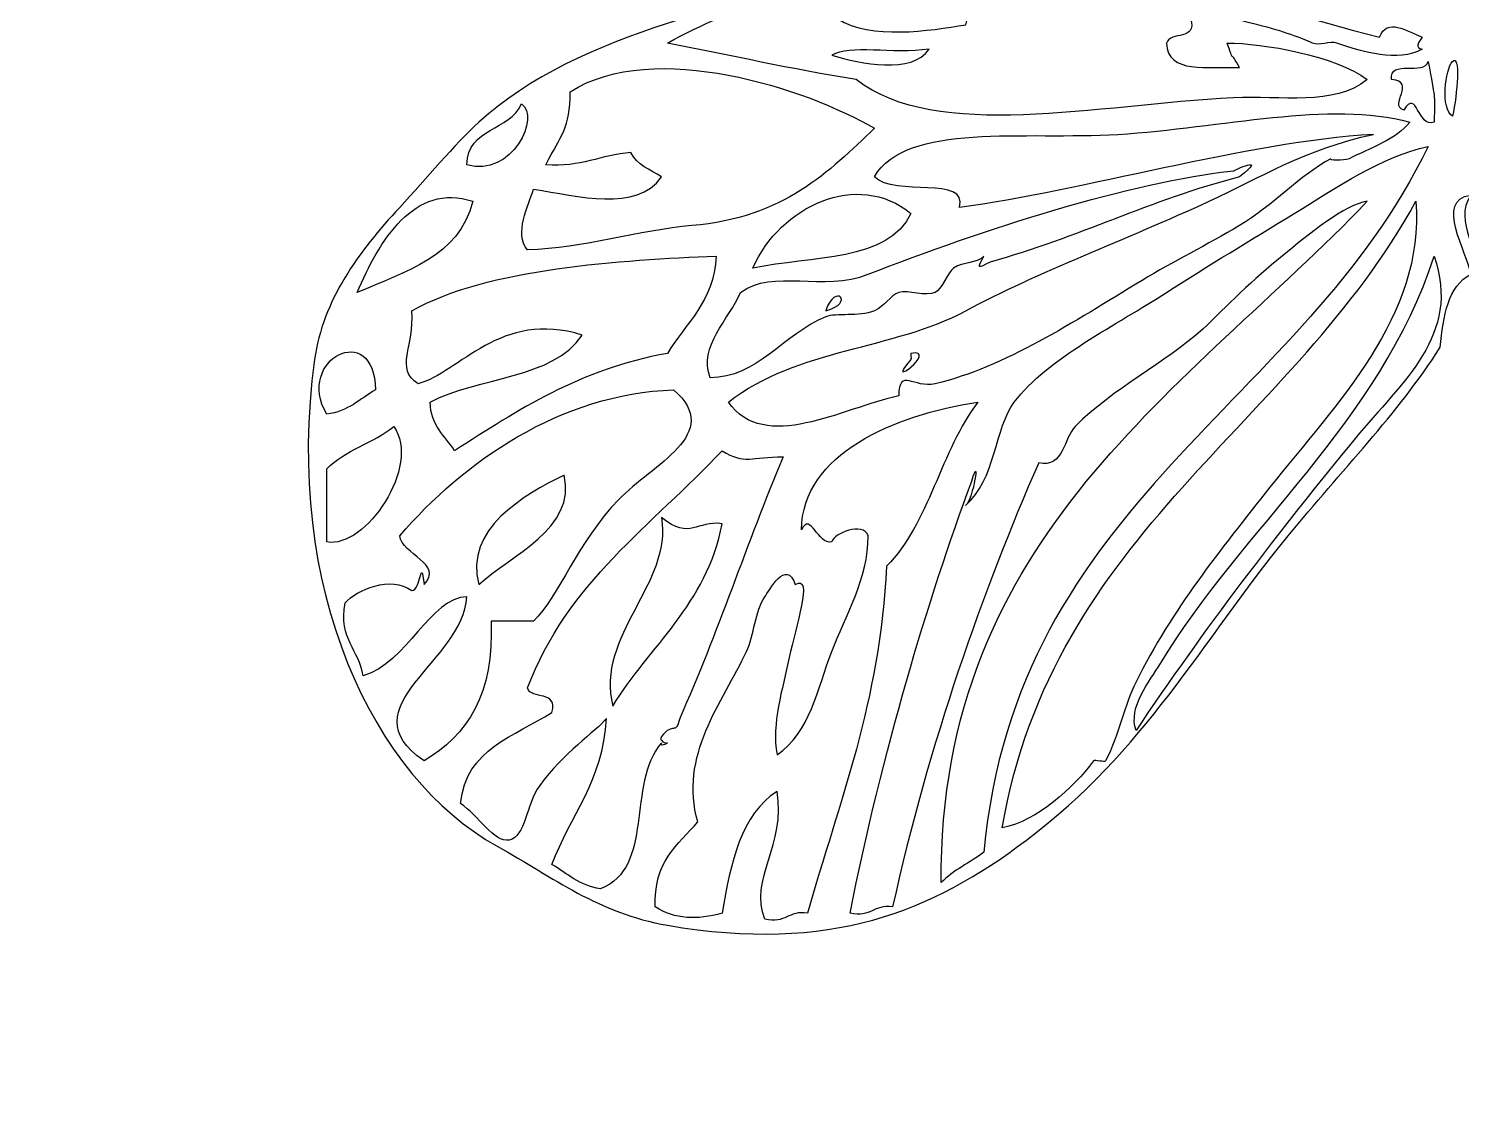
# Model space of a CAD drawing. Header units: centimetres. Extents: x -64 to 65, y -66 to 66.
# Drawn here: x -13.199 to -10.832, y -58.206 to -56.413 of the extents above; entities that cross this region are included whole.
import ezdxf

# ---------------------------------------------------------------- set-up
doc = ezdxf.new("R2010")
doc.units = ezdxf.units.CM
doc.header["$MEASUREMENT"] = 0
doc.layers.add('Layer 1', color=7, linetype='Continuous')

msp = doc.modelspace()

# ---------------------------------------------------------------- linework, layer by layer
at = {"layer": 'Layer 1'}
for points, knots in [([(-9.84208, -56.31611), (-9.45484, -56.40792), (-9.11233, -56.54447), (-8.94763, -56.8588), (-8.94763, -56.8588), (-9.017, -56.82099), (-9.01595, -56.7127), (-9.13858, -56.72815), (-9.13858, -56.72815), (-9.12022, -56.83369), (-9.022, -56.85946), (-8.92752, -56.88896), (-8.92752, -56.88896), (-8.87902, -56.96333), (-8.8764, -57.15444), (-8.88733, -57.29097), (-8.88733, -57.29097), (-8.90911, -57.56405), (-9.0537, -57.74026), (-9.23907, -57.84374), (-9.23907, -57.84374), (-9.29902, -57.87716), (-9.4296, -57.92431), (-9.52048, -57.93415), (-9.52048, -57.93415), (-9.8864, -57.97386), (-10.16815, -57.72415), (-10.31442, -57.47184), (-10.31442, -57.47184), (-10.27912, -57.50356), (-10.2592, -57.55066), (-10.22396, -57.58241), (-10.22396, -57.58241), (-10.30498, -57.29497), (-10.59451, -57.12886), (-10.68624, -56.81866), (-10.68624, -56.81866), (-10.71444, -56.83464), (-10.67216, -56.86382), (-10.68624, -56.89901), (-10.68624, -56.89901), (-10.71066, -56.89327), (-10.6815, -56.83398), (-10.71643, -56.83871), (-10.71643, -56.83871), (-10.77048, -56.89443), (-10.6864, -56.97473), (-10.71643, -57.04974), (-10.71643, -57.04974), (-10.7181, -57.05381), (-10.73664, -57.06083), (-10.73654, -57.05985), (-10.73654, -57.05985), (-10.74482, -57.11787), (-10.72257, -57.21476), (-10.72646, -57.29099), (-10.72646, -57.29099), (-10.72889, -57.33803), (-10.74805, -57.38907), (-10.74657, -57.42161), (-10.74657, -57.42161), (-10.74382, -57.48146), (-10.70807, -57.55284), (-10.71643, -57.62264), (-10.71643, -57.62264), (-10.72172, -57.6668), (-10.75858, -57.68027), (-10.74657, -57.70299), (-10.74657, -57.70299), (-10.74284, -57.72887), (-10.78007, -57.77467), (-10.81692, -57.75323), (-10.81692, -57.75323), (-10.80816, -57.72402), (-10.80187, -57.74193), (-10.77673, -57.74323), (-10.77673, -57.74323), (-10.80189, -57.5912), (-10.75583, -57.44504), (-10.79681, -57.30101), (-10.79681, -57.30101), (-10.78004, -57.24981), (-10.77451, -57.07588), (-10.78676, -56.99952), (-10.78676, -56.99952), (-10.78634, -57.0023), (-10.80372, -56.91649), (-10.80687, -56.96936), (-10.80687, -56.96936), (-10.80928, -56.92798), (-10.7938, -56.88633), (-10.79682, -56.83871), (-10.79682, -56.83871), (-10.80063, -56.77973), (-10.84672, -56.73298), (-10.81693, -56.688), (-10.81693, -56.688), (-10.87808, -56.69543), (-10.82164, -56.78367), (-10.81693, -56.81865), (-10.81693, -56.81865), (-10.85466, -56.83781), (-10.86223, -56.88723), (-10.86717, -56.93922), (-10.86717, -56.93922), (-10.93739, -57.04902), (-11.03142, -57.14406), (-11.11844, -57.25074), (-11.11844, -57.25074), (-11.26565, -57.43134), (-11.3532, -57.60406), (-11.55053, -57.75321), (-11.55053, -57.75321), (-11.70671, -57.87129), (-11.87353, -57.94061), (-12.14351, -57.89392), (-12.14351, -57.89392), (-12.25839, -57.87405), (-12.33068, -57.81552), (-12.42484, -57.7633), (-12.42484, -57.7633), (-12.62907, -57.65006), (-12.77867, -57.3379), (-12.72636, -56.95928), (-12.72636, -56.95928), (-12.71281, -56.86133), (-12.65365, -56.7809), (-12.58571, -56.70801), (-12.58571, -56.70801), (-12.5406, -56.65967), (-12.49641, -56.60493), (-12.45503, -56.56736), (-12.45503, -56.56736), (-12.28826, -56.41586), (-12.01624, -56.37091), (-11.78169, -56.30603), (-11.78169, -56.30603), (-11.83334, -56.27068), (-11.90406, -56.28055), (-11.96261, -56.27589), (-11.96261, -56.27589), (-12.15417, -56.26078), (-12.41955, -56.25729), (-12.54551, -56.16535), (-12.54551, -56.16535), (-12.56811, -56.14881), (-12.59954, -56.10193), (-12.63594, -56.05475), (-12.63594, -56.05475), (-12.67378, -56.00575), (-12.72428, -55.96111), (-12.74648, -55.9141), (-12.74648, -55.9141), (-12.76812, -55.8683), (-12.77323, -55.808), (-12.7967, -55.75329), (-12.7967, -55.75329), (-12.81498, -55.7108), (-12.84972, -55.66704), (-12.86708, -55.62267), (-12.86708, -55.62267), (-12.89425, -55.55314), (-12.89272, -55.4713), (-12.9173, -55.40156), (-12.9173, -55.40156), (-12.94212, -55.33139), (-12.99503, -55.26345), (-13.02784, -55.19048), (-13.02784, -55.19048), (-13.06139, -55.11603), (-13.09269, -55.04096), (-13.14846, -54.9895), (-13.14846, -54.9895), (-13.19857, -54.83602), (-13.19228, -54.66176), (-13.12835, -54.52722), (-13.12835, -54.52722), (-13.02339, -54.44581), (-12.95698, -54.36641), (-12.78667, -54.36641), (-12.78667, -54.36641), (-12.54048, -54.36641), (-12.2683, -54.52164), (-12.09325, -54.62774), (-12.09325, -54.62774), (-11.69717, -54.86772), (-11.41663, -55.22996), (-11.13847, -55.57241), (-11.13847, -55.57241), (-10.99163, -55.7532), (-10.84994, -55.94605), (-10.8269, -56.20553), (-10.8269, -56.20553), (-10.81198, -56.18958), (-10.76964, -56.19085), (-10.77673, -56.22564), (-10.77673, -56.22564), (-10.68151, -56.14182), (-10.69384, -56.01635), (-10.65611, -55.91412), (-10.65611, -55.91412), (-10.62026, -55.81691), (-10.55168, -55.73846), (-10.48527, -55.65279), (-10.48527, -55.65279), (-10.22968, -55.32325), (-9.9515, -54.9839), (-9.59079, -54.73828), (-9.59079, -54.73828), (-9.40217, -54.60985), (-9.19077, -54.46769), (-8.96772, -54.41671), (-8.96772, -54.41671), (-8.90896, -54.40327), (-8.83524, -54.39557), (-8.78682, -54.3966), (-8.78682, -54.3966), (-8.48094, -54.40303), (-8.35621, -54.69992), (-8.45514, -54.98953), (-8.45514, -54.98953), (-8.46914, -55.03043), (-8.50546, -55.05893), (-8.52555, -55.1001), (-8.52555, -55.1001), (-8.55286, -55.15627), (-8.55471, -55.22631), (-8.57579, -55.27092), (-8.57579, -55.27092), (-8.59553, -55.31288), (-8.63934, -55.34508), (-8.65614, -55.39154), (-8.65614, -55.39154), (-8.68577, -55.47361), (-8.67892, -55.56191), (-8.70638, -55.63271), (-8.70638, -55.63271), (-8.73617, -55.70949), (-8.7938, -55.77879), (-8.827, -55.86388), (-8.827, -55.86388), (-8.83928, -55.89542), (-8.83436, -55.93127), (-8.84711, -55.95434), (-8.84711, -55.95434), (-8.86799, -55.99215), (-8.92119, -56.03215), (-8.95763, -56.07496), (-8.95763, -56.07496), (-8.99549, -56.11941), (-9.02685, -56.17246), (-9.05815, -56.19556), (-9.05815, -56.19556), (-9.24901, -56.33625), (-9.58363, -56.24184), (-9.84208, -56.31611)], [0, 0, 0, 0, 0.0153846, 0.0153846, 0.0153846, 0.0153846, 0.0307692, 0.0307692, 0.0307692, 0.0307692, 0.0461538, 0.0461538, 0.0461538, 0.0461538, 0.0615385, 0.0615385, 0.0615385, 0.0615385, 0.0769231, 0.0769231, 0.0769231, 0.0769231, 0.0923077, 0.0923077, 0.0923077, 0.0923077, 0.1076923, 0.1076923, 0.1076923, 0.1076923, 0.1230769, 0.1230769, 0.1230769, 0.1230769, 0.1384615, 0.1384615, 0.1384615, 0.1384615, 0.1538462, 0.1538462, 0.1538462, 0.1538462, 0.1692308, 0.1692308, 0.1692308, 0.1692308, 0.1846154, 0.1846154, 0.1846154, 0.1846154, 0.2, 0.2, 0.2, 0.2, 0.2153846, 0.2153846, 0.2153846, 0.2153846, 0.2307692, 0.2307692, 0.2307692, 0.2307692, 0.2461538, 0.2461538, 0.2461538, 0.2461538, 0.2615385, 0.2615385, 0.2615385, 0.2615385, 0.2769231, 0.2769231, 0.2769231, 0.2769231, 0.2923077, 0.2923077, 0.2923077, 0.2923077, 0.3076923, 0.3076923, 0.3076923, 0.3076923, 0.3230769, 0.3230769, 0.3230769, 0.3230769, 0.3384615, 0.3384615, 0.3384615, 0.3384615, 0.3538462, 0.3538462, 0.3538462, 0.3538462, 0.3692308, 0.3692308, 0.3692308, 0.3692308, 0.3846154, 0.3846154, 0.3846154, 0.3846154, 0.4, 0.4, 0.4, 0.4, 0.4153846, 0.4153846, 0.4153846, 0.4153846, 0.4307692, 0.4307692, 0.4307692, 0.4307692, 0.4461538, 0.4461538, 0.4461538, 0.4461538, 0.4615385, 0.4615385, 0.4615385, 0.4615385, 0.4769231, 0.4769231, 0.4769231, 0.4769231, 0.4923077, 0.4923077, 0.4923077, 0.4923077, 0.5076923, 0.5076923, 0.5076923, 0.5076923, 0.5230769, 0.5230769, 0.5230769, 0.5230769, 0.5384615, 0.5384615, 0.5384615, 0.5384615, 0.5538462, 0.5538462, 0.5538462, 0.5538462, 0.5692308, 0.5692308, 0.5692308, 0.5692308, 0.5846154, 0.5846154, 0.5846154, 0.5846154, 0.6, 0.6, 0.6, 0.6, 0.6153846, 0.6153846, 0.6153846, 0.6153846, 0.6307692, 0.6307692, 0.6307692, 0.6307692, 0.6461538, 0.6461538, 0.6461538, 0.6461538, 0.6615385, 0.6615385, 0.6615385, 0.6615385, 0.6769231, 0.6769231, 0.6769231, 0.6769231, 0.6923077, 0.6923077, 0.6923077, 0.6923077, 0.7076923, 0.7076923, 0.7076923, 0.7076923, 0.7230769, 0.7230769, 0.7230769, 0.7230769, 0.7384615, 0.7384615, 0.7384615, 0.7384615, 0.7538462, 0.7538462, 0.7538462, 0.7538462, 0.7692308, 0.7692308, 0.7692308, 0.7692308, 0.7846154, 0.7846154, 0.7846154, 0.7846154, 0.8, 0.8, 0.8, 0.8, 0.8153846, 0.8153846, 0.8153846, 0.8153846, 0.8307692, 0.8307692, 0.8307692, 0.8307692, 0.8461538, 0.8461538, 0.8461538, 0.8461538, 0.8615385, 0.8615385, 0.8615385, 0.8615385, 0.8769231, 0.8769231, 0.8769231, 0.8769231, 0.8923077, 0.8923077, 0.8923077, 0.8923077, 0.9076923, 0.9076923, 0.9076923, 0.9076923, 0.9230769, 0.9230769, 0.9230769, 0.9230769, 0.9384615, 0.9384615, 0.9384615, 0.9384615, 0.9538462, 0.9538462, 0.9538462, 0.9538462, 0.9692308, 0.9692308, 0.9692308, 0.9692308, 1, 1, 1, 1]), ([(-11.76158, -56.26587), (-11.71951, -56.27804), (-11.66181, -56.26142), (-11.59079, -56.27592), (-11.59079, -56.27592), (-11.57489, -56.27682), (-11.58285, -56.30158), (-11.56057, -56.29605), (-11.56057, -56.29605), (-11.52146, -56.30137), (-11.45844, -56.29624), (-11.42995, -56.33621), (-11.42995, -56.33621), (-11.33766, -56.34658), (-11.25159, -56.38582), (-11.16867, -56.40656), (-11.16867, -56.40656), (-11.12599, -56.41722), (-11.09609, -56.42844), (-11.07816, -56.43672), (-11.07816, -56.43672), (-11.06713, -56.4418), (-11.04958, -56.43278), (-11.038, -56.43672), (-11.038, -56.43672), (-10.99519, -56.45143), (-10.93756, -56.46905), (-10.89729, -56.44677), (-10.89729, -56.44677), (-10.90943, -56.44465), (-10.90345, -56.43563), (-10.89729, -56.42666), (-10.89729, -56.42666), (-10.92258, -56.41666), (-10.95468, -56.39414), (-10.96764, -56.42666), (-10.96764, -56.42666), (-11.41997, -56.31913), (-11.94927, -55.97324), (-12.46508, -56.18547), (-12.46508, -56.18547), (-12.31115, -56.23119), (-12.01558, -56.26119), (-11.89226, -56.22569), (-11.89226, -56.22569), (-11.89242, -56.24683), (-11.8127, -56.26178), (-11.80177, -56.23574), (-11.80177, -56.23574), (-11.8023, -56.25304), (-11.79402, -56.26154), (-11.78166, -56.2659), (-11.78166, -56.2659), (-11.77772, -56.24862), (-11.79658, -56.24013), (-11.78166, -56.23574), (-11.78166, -56.23574), (-11.77586, -56.24436), (-11.77224, -56.26283), (-11.76158, -56.26587)], [0, 0, 0, 0, 0.0625, 0.0625, 0.0625, 0.0625, 0.125, 0.125, 0.125, 0.125, 0.1875, 0.1875, 0.1875, 0.1875, 0.25, 0.25, 0.25, 0.25, 0.3125, 0.3125, 0.3125, 0.3125, 0.375, 0.375, 0.375, 0.375, 0.4375, 0.4375, 0.4375, 0.4375, 0.5, 0.5, 0.5, 0.5, 0.5625, 0.5625, 0.5625, 0.5625, 0.625, 0.625, 0.625, 0.625, 0.6875, 0.6875, 0.6875, 0.6875, 0.75, 0.75, 0.75, 0.75, 0.8125, 0.8125, 0.8125, 0.8125, 0.875, 0.875, 0.875, 0.875, 1, 1, 1, 1]), ([(-11.27921, -56.39649), (-11.3751, -56.38736), (-11.48336, -56.34143), (-11.59078, -56.33619), (-11.59078, -56.33619), (-11.62364, -56.33458), (-11.68473, -56.31949), (-11.71135, -56.3563), (-11.71135, -56.3563), (-11.7391, -56.38149), (-11.63023, -56.35506), (-11.65105, -56.40654), (-11.65105, -56.40654), (-11.71087, -56.41614), (-11.8079, -56.43173), (-11.86211, -56.39649), (-11.86211, -56.39649), (-11.80604, -56.37503), (-11.75408, -56.39228), (-11.7214, -56.33619), (-11.7214, -56.33619), (-11.90036, -56.33145), (-12.03157, -56.37445), (-12.14354, -56.43671), (-12.14354, -56.43671), (-12.03972, -56.45692), (-11.93857, -56.47965), (-11.83199, -56.49701), (-11.83199, -56.49701), (-11.69861, -56.59975), (-11.43625, -56.53881), (-11.20887, -56.52712), (-11.20887, -56.52712), (-11.13005, -56.52315), (-11.04308, -56.5413), (-10.98781, -56.49701), (-10.98781, -56.49701), (-11.03917, -56.45788), (-11.16146, -56.43631), (-11.21895, -56.43671), (-11.21895, -56.43671), (-11.20752, -56.47179), (-11.21506, -56.44663), (-11.19882, -56.4769), (-11.19882, -56.4769), (-11.25063, -56.4751), (-11.31759, -56.48849), (-11.31944, -56.43671), (-11.31944, -56.43671), (-11.31308, -56.41623), (-11.26863, -56.43391), (-11.27921, -56.39649)], [0, 0, 0, 0, 0.0714286, 0.0714286, 0.0714286, 0.0714286, 0.1428571, 0.1428571, 0.1428571, 0.1428571, 0.2142857, 0.2142857, 0.2142857, 0.2142857, 0.2857143, 0.2857143, 0.2857143, 0.2857143, 0.3571429, 0.3571429, 0.3571429, 0.3571429, 0.4285714, 0.4285714, 0.4285714, 0.4285714, 0.5, 0.5, 0.5, 0.5, 0.5714286, 0.5714286, 0.5714286, 0.5714286, 0.6428571, 0.6428571, 0.6428571, 0.6428571, 0.7142857, 0.7142857, 0.7142857, 0.7142857, 0.7857143, 0.7857143, 0.7857143, 0.7857143, 0.8571429, 0.8571429, 0.8571429, 0.8571429, 1, 1, 1, 1]), ([(-12.30429, -56.51712), (-12.30403, -56.57827), (-12.31948, -56.58824), (-12.34451, -56.63774), (-12.34451, -56.63774), (-12.28625, -56.64237), (-12.25405, -56.62099), (-12.2038, -56.61763), (-12.2038, -56.61763), (-12.1943, -56.63824), (-12.17139, -56.64549), (-12.15356, -56.65779), (-12.15356, -56.65779), (-12.19457, -56.71692), (-12.29122, -56.68904), (-12.36464, -56.6779), (-12.36464, -56.6779), (-12.37316, -56.70555), (-12.39721, -56.75085), (-12.37469, -56.77842), (-12.37469, -56.77842), (-12.2832, -56.77585), (-12.18938, -56.74548), (-12.10331, -56.7382), (-12.10331, -56.7382), (-11.95075, -56.72534), (-11.87614, -56.64888), (-11.80182, -56.57739), (-11.80182, -56.57739), (-11.91392, -56.51177), (-12.16554, -56.42912), (-12.30429, -56.51712)], [0, 0, 0, 0, 0.1111111, 0.1111111, 0.1111111, 0.1111111, 0.2222222, 0.2222222, 0.2222222, 0.2222222, 0.3333333, 0.3333333, 0.3333333, 0.3333333, 0.4444444, 0.4444444, 0.4444444, 0.4444444, 0.5555556, 0.5555556, 0.5555556, 0.5555556, 0.6666667, 0.6666667, 0.6666667, 0.6666667, 0.7777778, 0.7777778, 0.7777778, 0.7777778, 1, 1, 1, 1]), ([(-11.87217, -56.45682), (-11.84225, -56.4388), (-11.77234, -56.45515), (-11.71136, -56.44677), (-11.71136, -56.44677), (-11.73993, -56.48849), (-11.82391, -56.47119), (-11.87217, -56.45682)], [0, 0, 0, 0, 0.3333333, 0.3333333, 0.3333333, 0.3333333, 1, 1, 1, 1]), ([(-10.84707, -56.46687), (-10.85861, -56.47957), (-10.86723, -56.54611), (-10.84707, -56.55733), (-10.84707, -56.55733), (-10.83889, -56.52116), (-10.83342, -56.45306), (-10.84707, -56.46687)], [0, 0, 0, 0, 0.3333333, 0.3333333, 0.3333333, 0.3333333, 1, 1, 1, 1]), ([(-10.88726, -56.46687), (-10.893, -56.49129), (-10.95227, -56.46213), (-10.94756, -56.49703), (-10.94756, -56.49703), (-10.90499, -56.50002), (-10.95404, -56.53934), (-10.9274, -56.54727), (-10.9274, -56.54727), (-10.9056, -56.51031), (-10.90504, -56.57735), (-10.87718, -56.56738), (-10.87718, -56.56738), (-10.87657, -56.51585), (-10.87538, -56.53201), (-10.88726, -56.46687)], [0, 0, 0, 0, 0.2, 0.2, 0.2, 0.2, 0.4, 0.4, 0.4, 0.4, 0.6, 0.6, 0.6, 0.6, 1, 1, 1, 1]), ([(-12.4751, -56.63774), (-12.4002, -56.66012), (-12.35202, -56.55633), (-12.38469, -56.53722), (-12.38469, -56.53722), (-12.40385, -56.58173), (-12.47323, -56.57601), (-12.4751, -56.63774)], [0, 0, 0, 0, 0.3333333, 0.3333333, 0.3333333, 0.3333333, 1, 1, 1, 1]), ([(-11.76158, -57.01961), (-11.76124, -56.97109), (-11.7365, -57.00792), (-11.70128, -56.9995), (-11.70128, -56.9995), (-11.58693, -56.97227), (-11.47265, -56.89716), (-11.3596, -56.82863), (-11.3596, -56.82863), (-11.30843, -56.79765), (-11.25162, -56.76965), (-11.19881, -56.73817), (-11.19881, -56.73817), (-11.14462, -56.70592), (-11.09856, -56.65501), (-11.0481, -56.6276), (-11.0481, -56.6276), (-11.05344, -56.63051), (-11.02617, -56.6317), (-11.01794, -56.6276), (-11.01794, -56.6276), (-10.98431, -56.61104), (-10.93917, -56.59484), (-10.91742, -56.56735), (-10.91742, -56.56735), (-11.05096, -56.53084), (-11.22711, -56.5768), (-11.39978, -56.58746), (-11.39978, -56.58746), (-11.55263, -56.59685), (-11.75019, -56.5668), (-11.80176, -56.65776), (-11.80176, -56.65776), (-11.76781, -56.69184), (-11.64693, -56.65443), (-11.66105, -56.708), (-11.66105, -56.708), (-11.46245, -56.68249), (-11.18842, -56.60002), (-10.97768, -56.58743), (-10.97768, -56.58743), (-11.09116, -56.61227), (-11.1645, -56.65895), (-11.24904, -56.698), (-11.24904, -56.698), (-11.38493, -56.76068), (-11.53246, -56.81505), (-11.65102, -56.87887), (-11.65102, -56.87887), (-11.77188, -56.94396), (-11.92727, -56.94007), (-12.04297, -57.02963), (-12.04297, -57.02963), (-11.98271, -57.11526), (-11.85579, -57.03967), (-11.76158, -57.01961)], [0, 0, 0, 0, 0.0666667, 0.0666667, 0.0666667, 0.0666667, 0.1333333, 0.1333333, 0.1333333, 0.1333333, 0.2, 0.2, 0.2, 0.2, 0.2666667, 0.2666667, 0.2666667, 0.2666667, 0.3333333, 0.3333333, 0.3333333, 0.3333333, 0.4, 0.4, 0.4, 0.4, 0.4666667, 0.4666667, 0.4666667, 0.4666667, 0.5333333, 0.5333333, 0.5333333, 0.5333333, 0.6, 0.6, 0.6, 0.6, 0.6666667, 0.6666667, 0.6666667, 0.6666667, 0.7333333, 0.7333333, 0.7333333, 0.7333333, 0.8, 0.8, 0.8, 0.8, 0.8666667, 0.8666667, 0.8666667, 0.8666667, 1, 1, 1, 1]), ([(-11.8822, -56.88896), (-11.86484, -56.88195), (-11.82804, -56.88944), (-11.80179, -56.87891), (-11.80179, -56.87891), (-11.78494, -56.87216), (-11.77549, -56.85301), (-11.76157, -56.84875), (-11.76157, -56.84875), (-11.74633, -56.84409), (-11.71646, -56.85581), (-11.70127, -56.84875), (-11.70127, -56.84875), (-11.6914, -56.84417), (-11.67883, -56.81377), (-11.67119, -56.80853), (-11.67119, -56.80853), (-11.65325, -56.79644), (-11.63449, -56.80237), (-11.62092, -56.78842), (-11.62092, -56.78842), (-11.63216, -56.80935), (-11.63177, -56.80975), (-11.61084, -56.79847), (-11.61084, -56.79847), (-11.4663, -56.75878), (-11.3456, -56.69523), (-11.1988, -56.65776), (-11.1988, -56.65776), (-11.1489, -56.61895), (-11.20981, -56.64784), (-11.20885, -56.64776), (-11.20885, -56.64776), (-11.37501, -56.66483), (-11.62623, -56.74534), (-11.81186, -56.81863), (-11.81186, -56.81863), (-11.88637, -56.84797), (-11.96908, -56.80821), (-12.02292, -56.84874), (-12.02292, -56.84874), (-12.04181, -56.89322), (-12.09269, -56.93748), (-12.07314, -56.98945), (-12.07314, -56.98945), (-11.99676, -56.99048), (-11.9503, -56.91656), (-11.8822, -56.88896)], [0, 0, 0, 0, 0.0769231, 0.0769231, 0.0769231, 0.0769231, 0.1538462, 0.1538462, 0.1538462, 0.1538462, 0.2307692, 0.2307692, 0.2307692, 0.2307692, 0.3076923, 0.3076923, 0.3076923, 0.3076923, 0.3846154, 0.3846154, 0.3846154, 0.3846154, 0.4615385, 0.4615385, 0.4615385, 0.4615385, 0.5384615, 0.5384615, 0.5384615, 0.5384615, 0.6153846, 0.6153846, 0.6153846, 0.6153846, 0.6923077, 0.6923077, 0.6923077, 0.6923077, 0.7692308, 0.7692308, 0.7692308, 0.7692308, 0.8461538, 0.8461538, 0.8461538, 0.8461538, 1, 1, 1, 1]), ([(-11.64103, -57.16035), (-11.71406, -57.35791), (-11.78867, -57.60631), (-11.84201, -57.87385), (-11.84201, -57.87385), (-11.80714, -57.88192), (-11.80338, -57.8589), (-11.77168, -57.8638), (-11.77168, -57.8638), (-11.71231, -57.59382), (-11.62214, -57.33929), (-11.53046, -57.13014), (-11.53046, -57.13014), (-11.48903, -57.13961), (-11.4885, -57.08807), (-11.47021, -57.06989), (-11.47021, -57.06989), (-11.40581, -57.0061), (-11.32352, -56.96583), (-11.25913, -56.90908), (-11.25913, -56.90908), (-11.22116, -56.87169), (-11.17523, -56.82624), (-11.12843, -56.78846), (-11.12843, -56.78846), (-11.08268, -56.7515), (-11.0253, -56.7034), (-10.98783, -56.69805), (-10.98783, -56.69805), (-11.28234, -57.00647), (-11.69604, -57.24942), (-11.69133, -57.82359), (-11.69133, -57.82359), (-11.67172, -57.80303), (-11.64392, -57.79062), (-11.62098, -57.77335), (-11.62098, -57.77335), (-11.56785, -57.19333), (-11.09367, -57.0344), (-10.88732, -56.60754), (-10.88732, -56.60754), (-10.96437, -56.62434), (-11.03668, -56.67424), (-11.10838, -56.71816), (-11.10838, -56.71816), (-11.17871, -56.76115), (-11.25062, -56.80439), (-11.31946, -56.84878), (-11.31946, -56.84878), (-11.40034, -56.90096), (-11.51673, -56.95826), (-11.57073, -57.0297), (-11.57073, -57.0297), (-11.60325, -57.0728), (-11.60121, -57.15694), (-11.65108, -57.20052), (-11.65108, -57.20052), (-11.63828, -57.19051), (-11.62629, -57.10955), (-11.64103, -57.16035)], [0, 0, 0, 0, 0.0625, 0.0625, 0.0625, 0.0625, 0.125, 0.125, 0.125, 0.125, 0.1875, 0.1875, 0.1875, 0.1875, 0.25, 0.25, 0.25, 0.25, 0.3125, 0.3125, 0.3125, 0.3125, 0.375, 0.375, 0.375, 0.375, 0.4375, 0.4375, 0.4375, 0.4375, 0.5, 0.5, 0.5, 0.5, 0.5625, 0.5625, 0.5625, 0.5625, 0.625, 0.625, 0.625, 0.625, 0.6875, 0.6875, 0.6875, 0.6875, 0.75, 0.75, 0.75, 0.75, 0.8125, 0.8125, 0.8125, 0.8125, 0.875, 0.875, 0.875, 0.875, 1, 1, 1, 1]), ([(-12.65603, -56.84875), (-12.57671, -56.81425), (-12.48744, -56.78959), (-12.46511, -56.69804), (-12.46511, -56.69804), (-12.56168, -56.6661), (-12.61988, -56.76334), (-12.65603, -56.84875)], [0, 0, 0, 0, 0.3333333, 0.3333333, 0.3333333, 0.3333333, 1, 1, 1, 1]), ([(-12.00274, -56.80856), (-11.90606, -56.788), (-11.77861, -56.79824), (-11.74146, -56.71815), (-11.74146, -56.71815), (-11.82952, -56.646), (-11.95758, -56.70579), (-12.00274, -56.80856)], [0, 0, 0, 0, 0.3333333, 0.3333333, 0.3333333, 0.3333333, 1, 1, 1, 1]), ([(-11.44, -57.6226), (-11.43794, -57.61985), (-11.4214, -57.62551), (-11.41989, -57.6226), (-11.41989, -57.6226), (-11.3969, -57.57709), (-11.3896, -57.53206), (-11.36967, -57.49195), (-11.36967, -57.49195), (-11.30972, -57.3713), (-11.23156, -57.27536), (-11.14856, -57.1704), (-11.14856, -57.1704), (-11.03979, -57.03274), (-10.89308, -56.88883), (-10.90739, -56.69804), (-10.90739, -56.69804), (-11.11011, -57.06811), (-11.50654, -57.24456), (-11.59081, -57.73312), (-11.59081, -57.73312), (-11.53189, -57.72126), (-11.47442, -57.66771), (-11.44, -57.6226)], [0, 0, 0, 0, 0.1428571, 0.1428571, 0.1428571, 0.1428571, 0.2857143, 0.2857143, 0.2857143, 0.2857143, 0.4285714, 0.4285714, 0.4285714, 0.4285714, 0.5714286, 0.5714286, 0.5714286, 0.5714286, 0.7142857, 0.7142857, 0.7142857, 0.7142857, 1, 1, 1, 1]), ([(-12.56562, -56.87891), (-12.56112, -56.93865), (-12.59446, -56.97427), (-12.55551, -56.99953), (-12.55551, -56.99953), (-12.4868, -56.9813), (-12.41949, -56.8765), (-12.28418, -56.91912), (-12.28418, -56.91912), (-12.33244, -56.99146), (-12.4564, -56.98812), (-12.53543, -57.02969), (-12.53543, -57.02969), (-12.53472, -57.06914), (-12.51053, -57.08517), (-12.49521, -57.1101), (-12.49521, -57.1101), (-12.39123, -57.04319), (-12.28841, -56.97522), (-12.1435, -56.94929), (-12.1435, -56.94929), (-12.1136, -56.89873), (-12.06704, -56.86494), (-12.06309, -56.78848), (-12.06309, -56.78848), (-12.21796, -56.79485), (-12.44243, -56.80837), (-12.56562, -56.87891)], [0, 0, 0, 0, 0.125, 0.125, 0.125, 0.125, 0.25, 0.25, 0.25, 0.25, 0.375, 0.375, 0.375, 0.375, 0.5, 0.5, 0.5, 0.5, 0.625, 0.625, 0.625, 0.625, 0.75, 0.75, 0.75, 0.75, 1, 1, 1, 1]), ([(-11.00783, -57.08997), (-10.92951, -56.9948), (-10.8326, -56.91998), (-10.87718, -56.78845), (-10.87718, -56.78845), (-10.96727, -57.06465), (-11.19661, -57.23983), (-11.32946, -57.46179), (-11.32946, -57.46179), (-11.34703, -57.49116), (-11.38309, -57.53233), (-11.36968, -57.57236), (-11.36968, -57.57236), (-11.26323, -57.41207), (-11.13041, -57.23879), (-11.00783, -57.08997)], [0, 0, 0, 0, 0.2, 0.2, 0.2, 0.2, 0.4, 0.4, 0.4, 0.4, 0.6, 0.6, 0.6, 0.6, 1, 1, 1, 1]), ([(-11.8822, -56.87891), (-11.86648, -56.83149), (-11.83238, -56.86555), (-11.8822, -56.87891), (-11.8822, -56.87891), (-11.8822, -56.87891), (-11.8822, -56.87891), (-11.8822, -56.87891)], [0, 0, 0, 0, 0.3333333, 0.3333333, 0.3333333, 0.3333333, 1, 1, 1, 1]), ([(-12.70627, -57.04972), (-12.67076, -57.04506), (-12.65126, -57.02435), (-12.62586, -57.00956), (-12.62586, -57.00956), (-12.62716, -56.89214), (-12.75924, -56.95924), (-12.70627, -57.04972)], [0, 0, 0, 0, 0.3333333, 0.3333333, 0.3333333, 0.3333333, 1, 1, 1, 1]), ([(-11.74147, -56.95931), (-11.74089, -56.95857), (-11.74221, -56.94939), (-11.74147, -56.94926), (-11.74147, -56.94926), (-11.69323, -56.94074), (-11.78922, -57.01385), (-11.74147, -56.95931)], [0, 0, 0, 0, 0.3333333, 0.3333333, 0.3333333, 0.3333333, 1, 1, 1, 1]), ([(-12.22388, -57.19048), (-12.16916, -57.13389), (-12.04968, -57.08126), (-12.13342, -57.00956), (-12.13342, -57.00956), (-12.32022, -57.01549), (-12.48148, -57.1292), (-12.58573, -57.25073), (-12.58573, -57.25073), (-12.58248, -57.28147), (-12.51188, -57.29687), (-12.54551, -57.33114), (-12.54551, -57.33114), (-12.55104, -57.28148), (-12.55062, -57.34159), (-12.56562, -57.34119), (-12.56562, -57.34119), (-12.60139, -57.31521), (-12.65579, -57.34008), (-12.67611, -57.3613), (-12.67611, -57.3613), (-12.68669, -57.42213), (-12.65291, -57.43856), (-12.64597, -57.4819), (-12.64597, -57.4819), (-12.57366, -57.46039), (-12.53434, -57.35247), (-12.4751, -57.35125), (-12.4751, -57.35125), (-12.47976, -57.45901), (-12.67557, -57.53302), (-12.54551, -57.62261), (-12.54551, -57.62261), (-12.47428, -57.57991), (-12.42917, -57.51109), (-12.43494, -57.39147), (-12.43494, -57.39147), (-12.41147, -57.39147), (-12.38806, -57.39147), (-12.36459, -57.39147), (-12.36459, -57.39147), (-12.32255, -57.34995), (-12.2927, -57.26152), (-12.22388, -57.19048)], [0, 0, 0, 0, 0.0833333, 0.0833333, 0.0833333, 0.0833333, 0.1666667, 0.1666667, 0.1666667, 0.1666667, 0.25, 0.25, 0.25, 0.25, 0.3333333, 0.3333333, 0.3333333, 0.3333333, 0.4166667, 0.4166667, 0.4166667, 0.4166667, 0.5, 0.5, 0.5, 0.5, 0.5833333, 0.5833333, 0.5833333, 0.5833333, 0.6666667, 0.6666667, 0.6666667, 0.6666667, 0.75, 0.75, 0.75, 0.75, 0.8333333, 0.8333333, 0.8333333, 0.8333333, 1, 1, 1, 1]), ([(-11.92239, -57.24073), (-11.90678, -57.20993), (-11.89546, -57.26624), (-11.87217, -57.26081), (-11.87217, -57.26081), (-11.86857, -57.2465), (-11.82095, -57.22647), (-11.81187, -57.25076), (-11.81187, -57.25076), (-11.81221, -57.32111), (-11.84986, -57.38361), (-11.87217, -57.44171), (-11.87217, -57.44171), (-11.89604, -57.50399), (-11.90813, -57.57556), (-11.9626, -57.61258), (-11.9626, -57.61258), (-11.9721, -57.56009), (-11.95315, -57.50423), (-11.94249, -57.45177), (-11.94249, -57.45177), (-11.93217, -57.40145), (-11.90161, -57.31249), (-11.93244, -57.33117), (-11.93244, -57.33117), (-11.9472, -57.28683), (-11.97626, -57.34218), (-11.98268, -57.35128), (-11.98268, -57.35128), (-11.99927, -57.3747), (-12.00025, -57.41563), (-12.01284, -57.44171), (-12.01284, -57.44171), (-12.05271, -57.52439), (-12.12558, -57.61533), (-12.09325, -57.72309), (-12.09325, -57.72309), (-12.12624, -57.76048), (-12.16739, -57.78969), (-12.1636, -57.8638), (-12.1636, -57.8638), (-12.131, -57.88428), (-12.09502, -57.88592), (-12.053, -57.87385), (-12.053, -57.87385), (-12.0394, -57.79032), (-12.02194, -57.7106), (-11.96257, -57.67287), (-11.96257, -57.67287), (-11.9468, -57.76076), (-12.00943, -57.81778), (-11.98268, -57.8839), (-11.98268, -57.8839), (-11.94786, -57.892), (-11.94405, -57.869), (-11.91233, -57.87385), (-11.91233, -57.87385), (-11.86034, -57.69139), (-11.79261, -57.5246), (-11.78168, -57.30103), (-11.78168, -57.30103), (-11.71175, -57.23028), (-11.69183, -57.1095), (-11.63095, -57.0297), (-11.63095, -57.0297), (-11.77052, -57.05094), (-11.92022, -57.1155), (-11.92239, -57.24073)], [0, 0, 0, 0, 0.0555556, 0.0555556, 0.0555556, 0.0555556, 0.1111111, 0.1111111, 0.1111111, 0.1111111, 0.1666667, 0.1666667, 0.1666667, 0.1666667, 0.2222222, 0.2222222, 0.2222222, 0.2222222, 0.2777778, 0.2777778, 0.2777778, 0.2777778, 0.3333333, 0.3333333, 0.3333333, 0.3333333, 0.3888889, 0.3888889, 0.3888889, 0.3888889, 0.4444444, 0.4444444, 0.4444444, 0.4444444, 0.5, 0.5, 0.5, 0.5, 0.5555556, 0.5555556, 0.5555556, 0.5555556, 0.6111111, 0.6111111, 0.6111111, 0.6111111, 0.6666667, 0.6666667, 0.6666667, 0.6666667, 0.7222222, 0.7222222, 0.7222222, 0.7222222, 0.7777778, 0.7777778, 0.7777778, 0.7777778, 0.8333333, 0.8333333, 0.8333333, 0.8333333, 0.8888889, 0.8888889, 0.8888889, 0.8888889, 1, 1, 1, 1]), ([(-12.70627, -57.14024), (-12.70627, -57.1804), (-12.70627, -57.22062), (-12.70627, -57.26081), (-12.70627, -57.26081), (-12.64187, -57.2724), (-12.54958, -57.13537), (-12.59573, -57.06989), (-12.59573, -57.06989), (-12.62809, -57.09774), (-12.67722, -57.10899), (-12.70627, -57.14024)], [0, 0, 0, 0, 0.25, 0.25, 0.25, 0.25, 0.5, 0.5, 0.5, 0.5, 1, 1, 1, 1]), ([(-12.15353, -57.59246), (-12.15729, -57.59685), (-12.14919, -57.59831), (-12.14353, -57.59246), (-12.14353, -57.59246), (-12.14618, -57.59521), (-12.15811, -57.58833), (-12.15353, -57.58241), (-12.15353, -57.58241), (-12.13355, -57.55622), (-12.13075, -57.58238), (-12.12337, -57.55222), (-12.12337, -57.55222), (-12.06119, -57.41342), (-12.01195, -57.26171), (-11.95253, -57.12013), (-11.95253, -57.12013), (-12.00431, -57.12026), (-12.01682, -57.13317), (-12.05305, -57.11008), (-12.05305, -57.11008), (-12.16854, -57.23237), (-12.30996, -57.32889), (-12.37465, -57.50201), (-12.37465, -57.50201), (-12.36833, -57.52252), (-12.32388, -57.50484), (-12.33443, -57.54223), (-12.33443, -57.54223), (-12.39518, -57.58205), (-12.47635, -57.60131), (-12.48519, -57.69299), (-12.48519, -57.69299), (-12.455, -57.71249), (-12.43074, -57.75792), (-12.40478, -57.75324), (-12.40478, -57.75324), (-12.37795, -57.7485), (-12.37703, -57.69376), (-12.35454, -57.66283), (-12.35454, -57.66283), (-12.31633, -57.61034), (-12.26217, -57.57385), (-12.24402, -57.55223), (-12.24402, -57.55223), (-12.25026, -57.65645), (-12.30416, -57.71312), (-12.33443, -57.79348), (-12.33443, -57.79348), (-12.30906, -57.80827), (-12.28953, -57.82893), (-12.25402, -57.83364), (-12.25402, -57.83364), (-12.1644, -57.79857), (-12.21192, -57.662), (-12.15353, -57.59246)], [0, 0, 0, 0, 0.0666667, 0.0666667, 0.0666667, 0.0666667, 0.1333333, 0.1333333, 0.1333333, 0.1333333, 0.2, 0.2, 0.2, 0.2, 0.2666667, 0.2666667, 0.2666667, 0.2666667, 0.3333333, 0.3333333, 0.3333333, 0.3333333, 0.4, 0.4, 0.4, 0.4, 0.4666667, 0.4666667, 0.4666667, 0.4666667, 0.5333333, 0.5333333, 0.5333333, 0.5333333, 0.6, 0.6, 0.6, 0.6, 0.6666667, 0.6666667, 0.6666667, 0.6666667, 0.7333333, 0.7333333, 0.7333333, 0.7333333, 0.8, 0.8, 0.8, 0.8, 0.8666667, 0.8666667, 0.8666667, 0.8666667, 1, 1, 1, 1]), ([(-12.31434, -57.15024), (-12.29309, -57.23866), (-12.40274, -57.28285), (-12.45502, -57.33116), (-12.45502, -57.33116), (-12.47955, -57.23956), (-12.38139, -57.18381), (-12.31434, -57.15024)], [0, 0, 0, 0, 0.3333333, 0.3333333, 0.3333333, 0.3333333, 1, 1, 1, 1]), ([(-12.15353, -57.22062), (-12.10384, -57.25851), (-12.09691, -57.22475), (-12.05304, -57.23065), (-12.05304, -57.23065), (-12.07923, -57.36527), (-12.17329, -57.432), (-12.23394, -57.53217), (-12.23394, -57.53217), (-12.26299, -57.41416), (-12.13501, -57.33015), (-12.15353, -57.22062)], [0, 0, 0, 0, 0.25, 0.25, 0.25, 0.25, 0.5, 0.5, 0.5, 0.5, 1, 1, 1, 1]), ([(-1.78168, -60.20983), (-1.83163, -60.10746), (-1.89095, -60.01335), (-1.9531, -59.91818), (-1.9531, -59.91818), (-2.00403, -59.84045), (-2.12537, -59.82097), (-2.06785, -59.7094), (-2.06785, -59.7094), (-2.00853, -59.59449), (-1.9772, -59.51493), (-1.95815, -59.3824), (-1.95815, -59.3824), (-1.94431, -59.28749), (-1.87047, -59.21206), (-1.82713, -59.12827), (-1.82713, -59.12827), (-1.88166, -59.09292), (-2.06475, -59.19225), (-2.11262, -59.21299), (-2.11262, -59.21299), (-2.28203, -59.2866), (-2.45404, -59.38037), (-2.58495, -59.51305), (-2.58495, -59.51305), (-2.63316, -59.56192), (-2.65252, -59.63582), (-2.72253, -59.62997), (-2.72253, -59.62997), (-2.79071, -59.62418), (-2.85908, -59.61851), (-2.92729, -59.61309), (-2.92729, -59.61309), (-3.13205, -59.59674), (-3.33684, -59.58139), (-3.54194, -59.57054), (-3.54194, -59.57054), (-4.02229, -59.54517), (-4.50225, -59.55988), (-4.98223, -59.51564), (-4.98223, -59.51564), (-5.24991, -59.49098), (-5.51182, -59.44547), (-5.7736, -59.38488), (-5.7736, -59.38488), (-5.89758, -59.35612), (-6.02125, -59.32582), (-6.14611, -59.30032), (-6.14611, -59.30032), (-6.27078, -59.27476), (-6.28293, -59.09384), (-6.27684, -58.98335), (-6.27684, -58.98335), (-6.26589, -58.78065), (-6.16101, -58.58891), (-6.06237, -58.41637), (-6.06237, -58.41637), (-6.03083, -58.36091), (-5.79808, -58.03159), (-5.87229, -57.98904), (-5.87229, -57.98904), (-5.96646, -57.93514), (-6.23572, -58.11345), (-6.31129, -58.15541), (-6.31129, -58.15541), (-6.49954, -58.25968), (-6.66125, -58.38335), (-6.79947, -58.5485), (-6.79947, -58.5485), (-6.91734, -58.68921), (-7.02344, -58.83904), (-7.13779, -58.98231), (-7.13779, -58.98231), (-7.20394, -59.06523), (-7.27421, -59.1463), (-7.352, -59.21853), (-7.352, -59.21853), (-7.43169, -59.29269), (-7.6482, -59.25451), (-7.75792, -59.25771), (-7.75792, -59.25771), (-8.19697, -59.27073), (-8.62948, -59.41207), (-9.04906, -59.5302), (-9.04906, -59.5302), (-9.34605, -59.61389), (-9.65268, -59.67837), (-9.93856, -59.79634), (-9.93856, -59.79634), (-10.2069, -59.90696), (-10.46648, -60.06095), (-10.70286, -60.22909), (-10.70286, -60.22909), (-10.76628, -60.2742), (-10.91035, -60.36083), (-10.86142, -60.45369), (-10.86142, -60.45369), (-10.81864, -60.53505), (-10.63308, -60.50629), (-10.55702, -60.50761), (-10.55702, -60.50761), (-10.43309, -60.50991), (-10.30903, -60.51235), (-10.1851, -60.51634), (-10.1851, -60.51634), (-10.16758, -60.51687), (-10.00727, -60.53854), (-9.99891, -60.52859), (-9.99891, -60.52859), (-10.05847, -60.60042), (-10.26572, -60.60275), (-10.34602, -60.60659), (-10.34602, -60.60659), (-10.47112, -60.61281), (-10.59184, -60.59101), (-10.71612, -60.58262), (-10.71612, -60.58262), (-10.7588, -60.57979), (-10.91855, -60.56637), (-10.85706, -60.65123), (-10.85706, -60.65123), (-10.74332, -60.80805), (-10.52294, -60.82517), (-10.34655, -60.83691), (-10.34655, -60.83691), (-10.0894, -60.85408), (-9.83487, -60.87342), (-9.58214, -60.92682), (-9.58214, -60.92682), (-9.47572, -60.94926), (-9.37127, -60.97892), (-9.26467, -60.99977), (-9.26467, -60.99977), (-9.19776, -61.01295), (-9.13042, -61.02456), (-9.06311, -61.03528), (-9.06311, -61.03528), (-9.05509, -61.08142), (-9.0453, -61.12746), (-9.03215, -61.17249), (-9.03215, -61.17249), (-8.97788, -61.35728), (-8.80508, -61.54423), (-8.63461, -61.63231), (-8.63461, -61.63231), (-8.50951, -61.69682), (-8.35584, -61.7214), (-8.28753, -61.57402), (-8.28753, -61.57402), (-8.21554, -61.41927), (-8.21736, -61.24456), (-8.34629, -61.12179), (-8.34629, -61.12179), (-8.26919, -61.12592), (-8.19193, -61.12798), (-8.1147, -61.12938), (-8.1147, -61.12938), (-8.0104, -61.13147), (-7.95651, -61.21667), (-7.8621, -61.25963), (-7.8621, -61.25963), (-7.70309, -61.33194), (-7.57082, -61.30837), (-7.5156, -61.13094), (-7.5156, -61.13094), (-7.12412, -61.12761), (-6.73225, -61.12155), (-6.34127, -61.10311), (-6.34127, -61.10311), (-5.65576, -61.07059), (-4.93988, -60.97942), (-4.29908, -60.72129), (-4.29908, -60.72129), (-3.98097, -60.59321), (-3.67675, -60.42779), (-3.34811, -60.32698), (-3.34811, -60.32698), (-3.16629, -60.27126), (-2.97947, -60.22948), (-2.79352, -60.19001), (-2.79352, -60.19001), (-2.68777, -60.16757), (-2.57299, -60.10788), (-2.49113, -60.17832), (-2.49113, -60.17832), (-2.25554, -60.38036), (-1.93228, -60.56014), (-1.6116, -60.55159), (-1.6116, -60.55159), (-1.59109, -60.55109), (-1.45645, -60.54254), (-1.50574, -60.49574), (-1.50574, -60.49574), (-1.60568, -60.40067), (-1.71789, -60.34048), (-1.78168, -60.20983)], [0, 0, 0, 0, 0.02, 0.02, 0.02, 0.02, 0.04, 0.04, 0.04, 0.04, 0.06, 0.06, 0.06, 0.06, 0.08, 0.08, 0.08, 0.08, 0.1, 0.1, 0.1, 0.1, 0.12, 0.12, 0.12, 0.12, 0.14, 0.14, 0.14, 0.14, 0.16, 0.16, 0.16, 0.16, 0.18, 0.18, 0.18, 0.18, 0.2, 0.2, 0.2, 0.2, 0.22, 0.22, 0.22, 0.22, 0.24, 0.24, 0.24, 0.24, 0.26, 0.26, 0.26, 0.26, 0.28, 0.28, 0.28, 0.28, 0.3, 0.3, 0.3, 0.3, 0.32, 0.32, 0.32, 0.32, 0.34, 0.34, 0.34, 0.34, 0.36, 0.36, 0.36, 0.36, 0.38, 0.38, 0.38, 0.38, 0.4, 0.4, 0.4, 0.4, 0.42, 0.42, 0.42, 0.42, 0.44, 0.44, 0.44, 0.44, 0.46, 0.46, 0.46, 0.46, 0.48, 0.48, 0.48, 0.48, 0.5, 0.5, 0.5, 0.5, 0.52, 0.52, 0.52, 0.52, 0.54, 0.54, 0.54, 0.54, 0.56, 0.56, 0.56, 0.56, 0.58, 0.58, 0.58, 0.58, 0.6, 0.6, 0.6, 0.6, 0.62, 0.62, 0.62, 0.62, 0.64, 0.64, 0.64, 0.64, 0.66, 0.66, 0.66, 0.66, 0.68, 0.68, 0.68, 0.68, 0.7, 0.7, 0.7, 0.7, 0.72, 0.72, 0.72, 0.72, 0.74, 0.74, 0.74, 0.74, 0.76, 0.76, 0.76, 0.76, 0.78, 0.78, 0.78, 0.78, 0.8, 0.8, 0.8, 0.8, 0.82, 0.82, 0.82, 0.82, 0.84, 0.84, 0.84, 0.84, 0.86, 0.86, 0.86, 0.86, 0.88, 0.88, 0.88, 0.88, 0.9, 0.9, 0.9, 0.9, 0.92, 0.92, 0.92, 0.92, 0.94, 0.94, 0.94, 0.94, 0.96, 0.96, 0.96, 0.96, 1, 1, 1, 1])]:
    msp.add_open_spline(points, degree=3, knots=knots, dxfattribs=at)

doc.saveas('drawing.dxf')
